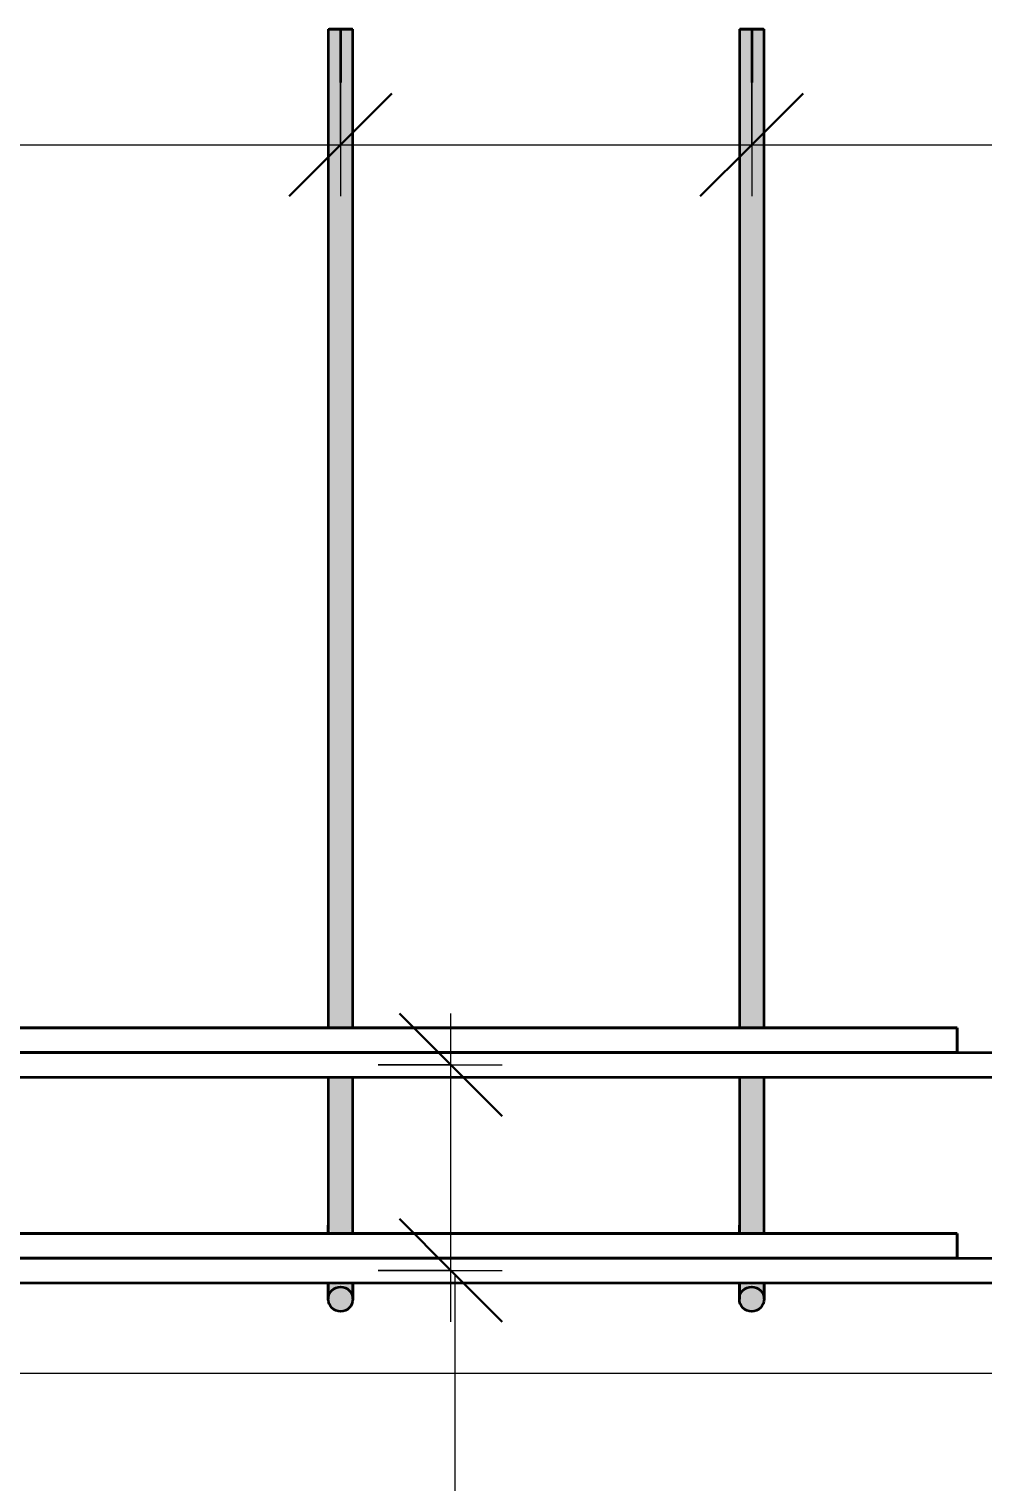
# Model space of a CAD drawing. Header units: millimetres. Extents: x -39709 to 12452, y -4989 to 80275.
# Drawn here: x 7010 to 7474, y 1797 to 2504 of the extents above; entities that cross this region are included whole.
import ezdxf

# ---------------------------------------------------------------- set-up
doc = ezdxf.new("R2010")
doc.units = ezdxf.units.MM
for name, color, linetype, lineweight in [('AA_Dim', 7, 'Continuous', 9), ('AA_Dim-25', 7, 'Continuous', 9), ('AA_Oformlenie', 7, 'Continuous', 9), ('AA_Vinoska', 7, 'Continuous', 9), ('AF_Stena_Опалубка', 253, 'Continuous', 20), ('KR_Armatura_Tonkie', 7, 'Continuous', 20)]:
    doc.layers.add(name, color=color, linetype=linetype, lineweight=lineweight)
doc.styles.add('ISOCPEUR_7', font='isocpeur.TTF', dxfattribs={"width": 0.8, "height": 62.5})
doc.dimstyles.new('10_Раскладка_арматуры_с_засечками', dxfattribs={"dimscale": 304.8, "dimtxt": 0.18, "dimasz": 0.164042, "dimexe": 0.082021, "dimexo": 0, "dimgap": 0, "dimtad": 1, "dimdec": 3, "dimrnd": 0.001, "dimdsep": 46, "dimtxsty": 'ISOCPEUR_7', "dimblk1": 'OBLIQUE', "dimblk2": 'OBLIQUE', "dimsah": 1, "dimcen": 0.09, "dimdle": 0.082021, "dimazin": 0, "dimtfac": 1, "dimtdec": 4, "dimtix": 1, "dimtmove": 0, "dimatfit": 3, "dimfxl": 1, "dimtvp": 1, "dimtolj": 1, "dimtzin": 0, "dimlwd": 18, "dimlwe": 18, "dimarcsym": 2})

# ---------------------------------------------------------------- blocks, each defined once
blk = doc.blocks.new('350_Стержень П торец СК-СГ _НесАрм_РабПлоск_ - 350_Стержень П торец СК-СГ _НесАрм_РабПлоск_-V34-Схема обрамления отверстия в стене 1200х1500')
at = {"layer": 'KR_Armatura_Tonkie', "lineweight": 35}
h = blk.add_hatch(color=256, dxfattribs=at)
h.paths.add_polyline_path([(77796.96, 1922), (77799.96, 1922), (77799.96, 1994), (77793.96, 1994), (77794.16, 1922), (77795.71, 1922)])
h.paths.add_polyline_path([(77796.96, 2018), (77799.96, 2018), (77799.96, 2503.86), (77793.96, 2503.86), (77794.16, 2018), (77795.92, 2018)])
h = blk.add_hatch(color=256, dxfattribs=at)
h.paths.add_polyline_path([(77801.51, 1922), (77805.96, 1922), (77805.75, 1994), (77799.96, 1994), (77799.96, 1922)])
h.paths.add_polyline_path([(77800.21, 2018), (77805.96, 2018), (77805.75, 2503.86), (77799.96, 2503.86), (77799.96, 2018)])
h = blk.add_hatch(color=256, dxfattribs=at)
h.paths.add_polyline_path([(77794.24, 1887.76), (77794.79, 1889.62), (77794.35, 1891.99), (77794.97, 1892.37), (77795.14, 1894), (77794.03, 1893.76), (77794.21, 1887.94)])
h.paths.add_polyline_path([(77795.65, 1890.16), (77795.94, 1890.42), (77797.08, 1891.25), (77799.41, 1891.93), (77799.96, 1892), (77799.96, 1892.3), (77799.58, 1892.47), (77795.55, 1894), (77795.65, 1890.19)])
h.paths.add_polyline_path([(77794.16, 1922), (77795.32, 1918), (77799.96, 1918), (77799.96, 1922), (77794.27, 1922)])
h.paths.add_polyline_path([(77795.09, 1918), (77793.96, 1922), (77794.47, 1918), (77794.76, 1918)])
h = blk.add_hatch(color=256, dxfattribs=at)
h.paths.add_polyline_path([(77805.96, 1886), (77805.53, 1889.24), (77805.46, 1888.25), (77805.79, 1887.26), (77805.96, 1886.01)])
h.paths.add_polyline_path([(77804.28, 1890.14), (77804.33, 1892.3), (77804.2, 1893.64), (77799.96, 1892), (77801.51, 1891.8), (77802.96, 1891.2), (77804.21, 1890.23)])
h.paths.add_polyline_path([(77802.96, 1918), (77804.73, 1918), (77805.15, 1922), (77799.96, 1922), (77799.96, 1918), (77801.85, 1918)])
h.paths.add_polyline_path([(77805.54, 1918), (77805.95, 1918), (77805.75, 1922), (77805.61, 1919.4)])
blk.add_hatch(color=256, dxfattribs=at).paths.add_polyline_path([(77799.96, 1880), (77801.51, 1880.2), (77802.96, 1880.8), (77804.2, 1881.76), (77805.15, 1883), (77805.75, 1884.45), (77805.96, 1886), (77805.75, 1887.55), (77805.15, 1889), (77804.2, 1890.24), (77802.96, 1891.2), (77801.51, 1891.8), (77799.96, 1892), (77798.4, 1891.8), (77796.96, 1891.2), (77795.71, 1890.24), (77794.76, 1889), (77794.16, 1887.55), (77793.96, 1886), (77794.16, 1884.45), (77794.98, 1882.71), (77795.71, 1881.76), (77797.08, 1880.75), (77798.4, 1880.2)])
at = {"layer": 'AA_Oformlenie'}
for start, end in [(90, 270), (270, 90)]:
    blk.add_arc((77799.96, 1886), 6, start, end, dxfattribs=at)
at = {"layer": 'KR_Armatura_Tonkie', "lineweight": 35}
for p, q in [((77793.96, 2503.86), (77793.96, 2018)), ((77793.96, 2503.86), (77799.96, 2503.86)), ((77796.96, 2503.86), (77794.16, 2503.86)), ((77794.16, 2503.86), (77796.96, 2503.86)), ((77796.96, 2503.86), (77794.16, 2503.86)), ((77799.96, 2503.86), (77797.08, 2503.86)), ((77797.08, 2503.86), (77799.96, 2503.86)), ((77799.96, 2503.86), (77797.08, 2503.86)), ((77799.96, 2503.86), (77805.75, 2503.86)), ((77805.75, 2503.86), (77799.96, 2503.86)), ((77799.96, 2503.86), (77805.96, 2503.86)), ((77805.75, 2503.86), (77799.96, 2503.86)), ((77799.96, 2503.86), (77799.96, 2477.88)), ((77799.96, 2503.86), (77799.96, 2477.88)), ((77805.96, 2018), (77805.96, 2503.86)), ((77793.96, 1994), (77793.96, 1922)), ((77805.96, 1922), (77805.96, 1994)), ((77793.96, 1918), (77793.96, 1922)), ((77793.96, 1922), (77793.96, 1918)), ((77805.96, 1918), (77805.96, 1922))]:
    blk.add_line(p, q, dxfattribs=at)
at = {"layer": 'KR_Armatura_Tonkie', "lineweight": 35, "flags": 128}
for points in [[(77793.96, 1886), (77793.96, 1887.96), (77793.96, 1893.63), (77793.96, 1894)], [(77793.96, 1894), (77793.96, 1891.82), (77793.96, 1887.07), (77793.96, 1886)], [(77805.96, 1894), (77805.96, 1891.82), (77805.96, 1887.07), (77805.96, 1886)], [(77805.96, 1886), (77805.96, 1887.96), (77805.96, 1893.63), (77805.96, 1894)]]:
    blk.add_lwpolyline(points, dxfattribs=at)
at = {"layer": 'KR_Armatura_Tonkie', "lineweight": 35}
blk.add_circle((77799.96, 1886), 6, dxfattribs=at)
blk = doc.blocks.new('350_Стержень П торец СК-СГ _НесАрм_РабПлоск_ - 350_Стержень П торец СК-СГ _НесАрм_РабПлоск_-V38-Схема обрамления отверстия в стене 1200х1500')
at = {"layer": 'KR_Armatura_Tonkie', "lineweight": 35}
h = blk.add_hatch(color=256, dxfattribs=at)
h.paths.add_polyline_path([(77593.96, 1922), (77599.96, 1922), (77599.96, 1994), (77593.96, 1994), (77593.96, 1956.08)])
h.paths.add_polyline_path([(77593.99, 2018), (77599.96, 2018), (77599.96, 2503.86), (77593.96, 2503.86), (77593.96, 2018)])
h = blk.add_hatch(color=256, dxfattribs=at)
h.paths.add_polyline_path([(77601.51, 1922), (77605.96, 1922), (77605.75, 1994), (77599.96, 1994), (77599.96, 1922)])
h.paths.add_polyline_path([(77600.21, 2018), (77605.96, 2018), (77605.75, 2503.86), (77599.96, 2503.86), (77599.96, 2018)])
h = blk.add_hatch(color=256, dxfattribs=at)
h.paths.add_polyline_path([(77594.24, 1887.76), (77594.79, 1889.62), (77594.42, 1891.96), (77594.97, 1892.37), (77595.14, 1894), (77594.03, 1893.76), (77594.21, 1887.94)])
h.paths.add_polyline_path([(77595.65, 1890.16), (77595.94, 1890.42), (77596.96, 1891.2), (77599.41, 1891.93), (77599.96, 1892), (77599.96, 1892.3), (77599.58, 1892.47), (77595.55, 1894), (77595.65, 1890.19)])
h.paths.add_polyline_path([(77596.96, 1918), (77599.96, 1918), (77599.96, 1922), (77594.16, 1922), (77595.32, 1918), (77596.19, 1918)])
h.paths.add_polyline_path([(77594.76, 1918), (77595.09, 1918), (77593.96, 1922), (77594.47, 1918)])
h = blk.add_hatch(color=256, dxfattribs=at)
h.paths.add_polyline_path([(77605.96, 1886), (77605.53, 1889.24), (77605.46, 1888.25), (77605.79, 1887.26), (77605.96, 1886.01)])
h.paths.add_polyline_path([(77604.28, 1890.14), (77604.33, 1892.3), (77604.2, 1893.64), (77599.96, 1892), (77601.51, 1891.8), (77602.96, 1891.2), (77604.21, 1890.23)])
h.paths.add_polyline_path([(77602.96, 1918), (77604.73, 1918), (77605.15, 1922), (77599.96, 1922), (77599.96, 1918), (77601.85, 1918)])
h.paths.add_polyline_path([(77605.54, 1918), (77605.95, 1918), (77605.75, 1922), (77605.61, 1919.4)])
blk.add_hatch(color=256, dxfattribs=at).paths.add_polyline_path([(77599.96, 1880), (77601.51, 1880.2), (77602.96, 1880.8), (77604.55, 1882.22), (77605.15, 1883), (77605.75, 1884.45), (77605.96, 1886), (77605.75, 1887.55), (77604.55, 1889.78), (77604.2, 1890.24), (77602.96, 1891.2), (77601.51, 1891.8), (77599.96, 1892), (77598.4, 1891.8), (77596.96, 1891.2), (77595.71, 1890.24), (77594.42, 1888.18), (77594.16, 1887.55), (77593.96, 1886), (77594.42, 1883.82), (77594.98, 1882.71), (77595.71, 1881.76), (77596.96, 1880.8), (77598.4, 1880.2)])
at = {"layer": 'AA_Oformlenie'}
for start, end in [(90, 270), (270, 90)]:
    blk.add_arc((77599.96, 1886), 6, start, end, dxfattribs=at)
at = {"layer": 'KR_Armatura_Tonkie', "lineweight": 35}
for p, q in [((77593.96, 2503.86), (77593.96, 2018)), ((77593.96, 2503.86), (77599.96, 2503.86)), ((77599.96, 2503.86), (77594.37, 2503.86)), ((77594.37, 2503.86), (77599.96, 2503.86)), ((77599.96, 2503.86), (77594.37, 2503.86)), ((77599.96, 2503.86), (77605.75, 2503.86)), ((77605.75, 2503.86), (77599.96, 2503.86)), ((77599.96, 2503.86), (77605.96, 2503.86)), ((77605.75, 2503.86), (77599.96, 2503.86)), ((77599.96, 2503.86), (77599.96, 2477.88)), ((77599.96, 2503.86), (77599.96, 2477.88)), ((77605.96, 2018), (77605.96, 2503.86)), ((77593.96, 1994), (77593.96, 1922)), ((77605.96, 1922), (77605.96, 1994)), ((77593.96, 1918), (77593.96, 1922)), ((77593.96, 1922), (77593.96, 1918)), ((77605.96, 1918), (77605.96, 1922))]:
    blk.add_line(p, q, dxfattribs=at)
at = {"layer": 'KR_Armatura_Tonkie', "lineweight": 35, "flags": 128}
for points in [[(77593.96, 1886), (77593.96, 1887.96), (77593.96, 1893.63), (77593.96, 1894)], [(77593.96, 1894), (77593.96, 1891.82), (77593.96, 1887.07), (77593.96, 1886)], [(77605.96, 1894), (77605.96, 1891.82), (77605.96, 1887.07), (77605.96, 1886)], [(77605.96, 1886), (77605.96, 1887.96), (77605.96, 1893.63), (77605.96, 1894)]]:
    blk.add_lwpolyline(points, dxfattribs=at)
at = {"layer": 'KR_Armatura_Tonkie', "lineweight": 35}
blk.add_circle((77599.96, 1886), 6, dxfattribs=at)
blk = doc.blocks.new('350_Стержень П торец СК-СГ _НесАрм_РабПлоск_ - 350_Стержень П торец СК-СГ _НесАрм_РабПлоск_-V53-Схема обрамления отверстия в стене 1200х1500')
at = {"layer": 'KR_Armatura_Tonkie', "lineweight": 35}
h = blk.add_hatch(color=256, dxfattribs=at)
h.paths.add_polyline_path([(77594.16, 1922), (77599.96, 1922), (77599.96, 1994), (77593.96, 1994), (77593.96, 1922)])
h.paths.add_polyline_path([(77593.99, 2018), (77599.96, 2018), (77599.96, 2503.86), (77593.96, 2503.86), (77593.96, 2018)])
h = blk.add_hatch(color=256, dxfattribs=at)
h.paths.add_polyline_path([(77599.96, 1922), (77605.96, 1922), (77605.75, 1994), (77599.96, 1994), (77599.96, 1931.63)])
h.paths.add_polyline_path([(77600.21, 2018), (77605.96, 2018), (77605.75, 2503.86), (77599.96, 2503.86), (77599.96, 2018)])
h = blk.add_hatch(color=256, dxfattribs=at)
h.paths.add_polyline_path([(77594.87, 1889.15), (77595.64, 1890.51), (77595.58, 1892.3), (77595.4, 1894), (77594.87, 1892.29), (77594.39, 1891.8), (77594.84, 1889.31)])
h.paths.add_polyline_path([(77599.96, 1892.3), (77599.96, 1894), (77596.17, 1894), (77599.74, 1892.57)])
h.paths.add_polyline_path([(77594.16, 1922), (77595.33, 1918), (77599.96, 1918), (77599.96, 1922), (77594.27, 1922)])
h.paths.add_polyline_path([(77593.96, 1922), (77594.16, 1918), (77594.33, 1918), (77594.16, 1919.84)])
h.paths.add_polyline_path([(77594.47, 1918), (77595.09, 1918), (77593.96, 1922), (77594.42, 1918)])
h = blk.add_hatch(color=256, dxfattribs=at)
h.paths.add_polyline_path([(77594.08, 1888.64), (77594.05, 1891.48), (77594.07, 1888.66)])
h.paths.add_polyline_path([(77593.96, 1918), (77594.01, 1918), (77593.96, 1922)])
h = blk.add_hatch(color=256, dxfattribs=at)
h.paths.add_polyline_path([(77605.4, 1888.4), (77605.94, 1891.94), (77605.92, 1894), (77604.46, 1894), (77604.28, 1891.1), (77604.41, 1889.96), (77605.15, 1889)])
h.paths.add_polyline_path([(77599.96, 1892.3), (77604.36, 1893.69), (77604.07, 1894), (77599.96, 1894)])
h.paths.add_polyline_path([(77601.85, 1918), (77602.96, 1922), (77599.96, 1922), (77599.96, 1918), (77600.94, 1918)])
h.paths.add_polyline_path([(77605.54, 1918), (77605.75, 1922), (77605.15, 1922), (77604.8, 1918), (77605.43, 1918)])
blk.add_hatch(color=256, dxfattribs=at).paths.add_polyline_path([(77599.96, 1880), (77601.51, 1880.2), (77602.96, 1880.8), (77604.55, 1882.22), (77605.15, 1883), (77605.75, 1884.45), (77605.96, 1886), (77605.75, 1887.55), (77604.55, 1889.78), (77604.2, 1890.24), (77602.96, 1891.2), (77601.51, 1891.8), (77599.96, 1892), (77598.4, 1891.8), (77596.96, 1891.2), (77595.71, 1890.24), (77594.42, 1888.18), (77594.16, 1887.55), (77593.96, 1886), (77594.42, 1883.82), (77594.98, 1882.71), (77595.71, 1881.76), (77596.96, 1880.8), (77598.4, 1880.2)])
at = {"layer": 'AA_Oformlenie'}
for start, end in [(90, 270), (270, 90)]:
    blk.add_arc((77599.96, 1886), 6, start, end, dxfattribs=at)
at = {"layer": 'KR_Armatura_Tonkie', "lineweight": 35}
for p, q in [((77593.96, 2503.86), (77593.96, 2018)), ((77593.96, 2503.86), (77599.96, 2503.86)), ((77599.96, 2503.86), (77594.37, 2503.86)), ((77599.96, 2503.86), (77594.37, 2503.86)), ((77594.37, 2503.86), (77599.96, 2503.86)), ((77599.96, 2503.86), (77605.96, 2503.86)), ((77605.75, 2503.86), (77599.96, 2503.86)), ((77599.96, 2503.86), (77605.75, 2503.86)), ((77605.75, 2503.86), (77599.96, 2503.86)), ((77599.96, 2503.86), (77599.96, 2477.88)), ((77599.96, 2503.86), (77599.96, 2477.88)), ((77605.96, 2018), (77605.96, 2503.86)), ((77593.96, 1994), (77593.96, 1922)), ((77605.96, 1922), (77605.96, 1994)), ((77593.96, 1922), (77593.96, 1918)), ((77593.96, 1918), (77593.96, 1922)), ((77605.96, 1918), (77605.96, 1922))]:
    blk.add_line(p, q, dxfattribs=at)
at = {"layer": 'KR_Armatura_Tonkie', "lineweight": 35, "flags": 128}
for points in [[(77593.96, 1894), (77593.96, 1891.82), (77593.96, 1887.07), (77593.96, 1886)], [(77593.96, 1886), (77593.96, 1887.96), (77593.96, 1893.63), (77593.96, 1894)], [(77605.96, 1886), (77605.96, 1887.96), (77605.96, 1893.63), (77605.96, 1894)], [(77605.96, 1894), (77605.96, 1891.82), (77605.96, 1887.07), (77605.96, 1886)]]:
    blk.add_lwpolyline(points, dxfattribs=at)
at = {"layer": 'KR_Armatura_Tonkie', "lineweight": 35}
blk.add_circle((77599.96, 1886), 6, dxfattribs=at)
blk = doc.blocks.new('350_Стержень П торец СК-СГ _НесАрм_РабПлоск_ - 350_Стержень П торец СК-СГ _НесАрм_РабПлоск_-V54-Схема обрамления отверстия в стене 1200х1500')
at = {"layer": 'KR_Armatura_Tonkie', "lineweight": 35}
h = blk.add_hatch(color=256, dxfattribs=at)
h.paths.add_polyline_path([(77796.96, 1922), (77799.96, 1922), (77799.96, 1994), (77793.96, 1994), (77794.16, 1922), (77795.71, 1922)])
h.paths.add_polyline_path([(77796.96, 2018), (77799.96, 2018), (77799.96, 2503.86), (77793.96, 2503.86), (77794.16, 2018), (77795.92, 2018)])
h = blk.add_hatch(color=256, dxfattribs=at)
h.paths.add_polyline_path([(77799.96, 1922), (77805.96, 1922), (77805.75, 1994), (77799.96, 1994), (77799.96, 1931.63)])
h.paths.add_polyline_path([(77799.96, 2018), (77805.96, 2018), (77805.75, 2503.86), (77799.96, 2503.86), (77799.96, 2029.45)])
h = blk.add_hatch(color=256, dxfattribs=at)
h.paths.add_polyline_path([(77794.87, 1889.15), (77795.64, 1890.51), (77795.59, 1891.8), (77795.4, 1894), (77794.87, 1892.29), (77794.39, 1891.8), (77794.84, 1889.31)])
h.paths.add_polyline_path([(77799.96, 1892.3), (77799.96, 1894), (77796.17, 1894), (77799.74, 1892.57)])
h.paths.add_polyline_path([(77794.16, 1922), (77795.33, 1918), (77799.96, 1918), (77799.96, 1922), (77794.27, 1922)])
h.paths.add_polyline_path([(77794.76, 1918), (77795.09, 1918), (77793.96, 1922), (77794.16, 1918), (77794.33, 1918), (77794.47, 1918)])
h = blk.add_hatch(color=256, dxfattribs=at)
h.paths.add_polyline_path([(77794.08, 1888.64), (77794.05, 1891.48), (77794.07, 1888.66)])
h.paths.add_polyline_path([(77793.96, 1918), (77794.01, 1918), (77793.96, 1919.4)])
h = blk.add_hatch(color=256, dxfattribs=at)
h.paths.add_polyline_path([(77805.4, 1888.4), (77805.94, 1891.94), (77805.92, 1894), (77804.46, 1894), (77804.28, 1891.1), (77804.41, 1889.96), (77805.15, 1889)])
h.paths.add_polyline_path([(77799.96, 1892.3), (77804.36, 1893.69), (77804.07, 1894), (77799.96, 1894)])
h.paths.add_polyline_path([(77801.85, 1918), (77802.96, 1922), (77799.96, 1922), (77799.96, 1918), (77800.94, 1918)])
h.paths.add_polyline_path([(77805.54, 1918), (77805.75, 1922), (77805.15, 1922), (77804.8, 1918), (77805.43, 1918)])
blk.add_hatch(color=256, dxfattribs=at).paths.add_polyline_path([(77799.96, 1880), (77801.51, 1880.2), (77802.96, 1880.8), (77804.2, 1881.76), (77805.15, 1883), (77805.75, 1884.45), (77805.96, 1886), (77805.75, 1887.55), (77805.15, 1889), (77804.2, 1890.24), (77802.96, 1891.2), (77801.51, 1891.8), (77799.96, 1892), (77798.4, 1891.8), (77796.96, 1891.2), (77795.71, 1890.24), (77794.76, 1889), (77794.16, 1887.55), (77793.96, 1886), (77794.16, 1884.45), (77794.98, 1882.71), (77795.71, 1881.76), (77797.08, 1880.75), (77798.4, 1880.2)])
at = {"layer": 'AA_Oformlenie'}
for start, end in [(90, 270), (270, 90)]:
    blk.add_arc((77799.96, 1886), 6, start, end, dxfattribs=at)
at = {"layer": 'KR_Armatura_Tonkie', "lineweight": 35}
for p, q in [((77793.96, 2503.86), (77793.96, 2018)), ((77793.96, 2503.86), (77799.96, 2503.86)), ((77796.96, 2503.86), (77794.16, 2503.86)), ((77796.96, 2503.86), (77794.16, 2503.86)), ((77794.16, 2503.86), (77796.96, 2503.86)), ((77799.96, 2503.86), (77797.08, 2503.86)), ((77799.96, 2503.86), (77797.08, 2503.86)), ((77797.08, 2503.86), (77799.96, 2503.86)), ((77799.96, 2503.86), (77805.96, 2503.86)), ((77805.75, 2503.86), (77799.96, 2503.86)), ((77799.96, 2503.86), (77805.75, 2503.86)), ((77805.75, 2503.86), (77799.96, 2503.86)), ((77799.96, 2503.86), (77799.96, 2477.88)), ((77799.96, 2503.86), (77799.96, 2477.88)), ((77805.96, 2018), (77805.96, 2503.86)), ((77793.96, 1994), (77793.96, 1922)), ((77805.96, 1922), (77805.96, 1994)), ((77793.96, 1922), (77793.96, 1918)), ((77793.96, 1918), (77793.96, 1922)), ((77805.96, 1918), (77805.96, 1922))]:
    blk.add_line(p, q, dxfattribs=at)
at = {"layer": 'KR_Armatura_Tonkie', "lineweight": 35, "flags": 128}
for points in [[(77793.96, 1894), (77793.96, 1891.82), (77793.96, 1887.07), (77793.96, 1886)], [(77793.96, 1886), (77793.96, 1887.96), (77793.96, 1893.63), (77793.96, 1894)], [(77805.96, 1886), (77805.96, 1887.96), (77805.96, 1893.63), (77805.96, 1894)], [(77805.96, 1894), (77805.96, 1891.82), (77805.96, 1887.07), (77805.96, 1886)]]:
    blk.add_lwpolyline(points, dxfattribs=at)
at = {"layer": 'KR_Armatura_Tonkie', "lineweight": 35}
blk.add_circle((77799.96, 1886), 6, dxfattribs=at)
blk = doc.blocks.new('DIMBLOCK157-Схема обрамления отверстия в стене 1200х1500')
at = {"layer": 'AA_Dim-25', "lineweight": 18}
for p, q in [((6961.86, 2482.84), (6961.86, 2422.49)), ((6961.86, 2447.49), (6961.86, 2482.84)), ((7161.86, 2482.84), (7161.86, 2422.49)), ((7161.86, 2447.49), (7161.86, 2482.84)), ((6936.86, 2447.49), (7161.86, 2447.49))]:
    blk.add_line(p, q, dxfattribs=at)
at = {"layer": 'AA_Dim-25', "lineweight": 30}
for p, q in [((6961.86, 2447.49), (6986.86, 2472.49)), ((7161.86, 2447.49), (7186.86, 2472.49)), ((6961.86, 2447.49), (6936.86, 2422.49)), ((7161.86, 2447.49), (7136.86, 2422.49))]:
    blk.add_line(p, q, dxfattribs=at)
blk = doc.blocks.new('_Oblique')
at = {"color": 0, "linetype": 'ByBlock', "lineweight": -2}
blk.add_line((-0.5, -0.5), (0.5, 0.5), dxfattribs=at)
blk = doc.blocks.new('DIMBLOCK158-Схема обрамления отверстия в стене 1200х1500')
at = {"layer": 'AA_Dim-25', "lineweight": 18}
for p, q in [((7161.86, 2482.84), (7161.86, 2422.49)), ((7161.86, 2447.49), (7161.86, 2482.84)), ((7361.86, 2482.84), (7361.86, 2422.49)), ((7361.86, 2447.49), (7361.86, 2482.84)), ((7161.86, 2447.49), (7361.86, 2447.49))]:
    blk.add_line(p, q, dxfattribs=at)
at = {"layer": 'AA_Dim-25', "lineweight": 30}
for p, q in [((7161.86, 2447.49), (7186.86, 2472.49)), ((7361.86, 2447.49), (7386.86, 2472.49)), ((7161.86, 2447.49), (7136.86, 2422.49)), ((7361.86, 2447.49), (7336.86, 2422.49))]:
    blk.add_line(p, q, dxfattribs=at)
blk = doc.blocks.new('DIMBLOCK159-Схема обрамления отверстия в стене 1200х1500')
at = {"layer": 'AA_Dim-25', "lineweight": 18}
for p, q in [((7361.86, 2482.84), (7361.86, 2422.49)), ((7361.86, 2447.49), (7361.86, 2482.84)), ((7561.86, 2482.84), (7561.86, 2422.49)), ((7561.86, 2447.49), (7561.86, 2482.84)), ((7361.86, 2447.49), (7561.86, 2447.49))]:
    blk.add_line(p, q, dxfattribs=at)
at = {"layer": 'AA_Dim-25', "lineweight": 30}
for p, q in [((7361.86, 2447.49), (7386.86, 2472.49)), ((7561.86, 2447.49), (7586.86, 2472.49)), ((7361.86, 2447.49), (7336.86, 2422.49)), ((7561.86, 2447.49), (7536.86, 2422.49))]:
    blk.add_line(p, q, dxfattribs=at)
blk = doc.blocks.new('DIMBLOCK167-Схема обрамления отверстия в стене 1200х1500')
at = {"layer": 'AA_Dim-25', "lineweight": 30}
for p, q in [((7215.54, 2000), (7190.54, 2025)), ((7215.54, 2000), (7240.54, 1975)), ((7215.54, 1900), (7190.54, 1925)), ((7215.54, 1900), (7240.54, 1875))]:
    blk.add_line(p, q, dxfattribs=at)
at = {"layer": 'AA_Dim-25', "lineweight": 18}
for p, q in [((7215.54, 1875), (7215.54, 2025)), ((7180.18, 2000), (7240.54, 2000)), ((7215.54, 2000), (7180.18, 2000)), ((7180.18, 1900), (7240.54, 1900)), ((7215.54, 1900), (7180.18, 1900))]:
    blk.add_line(p, q, dxfattribs=at)

msp = doc.modelspace()

# ---------------------------------------------------------------- linework, layer by layer
at = {"layer": 'AA_Vinoska'}
msp.add_line((7217.4469, 1898.2944), (7217.4469, 1572.7807), dxfattribs=at)
at = {"layer": 'AF_Stena_Опалубка'}
msp.add_line((6861.858, 1850), (8061.858, 1850), dxfattribs=at)
at = {"layer": 'KR_Armatura_Tonkie', "lineweight": 35}
for p, q in [((7461.858, 2018), (6807.858, 2018)), ((6807.858, 2018), (7461.858, 2018)), ((7461.858, 2018), (7461.858, 2006)), ((7461.858, 2006), (7461.858, 2018)), ((6807.858, 2006), (8115.858, 2006)), ((6807.858, 2006), (8115.858, 2006)), ((7461.858, 2006), (6807.858, 2006)), ((6807.858, 2006), (7461.858, 2006)), ((6807.858, 1994), (8115.858, 1994)), ((6807.858, 1994), (8115.858, 1994)), ((7461.858, 1918), (6807.858, 1918)), ((6807.858, 1918), (7461.858, 1918)), ((7461.858, 1918), (7461.858, 1906)), ((7461.858, 1906), (7461.858, 1918)), ((6807.858, 1906), (8115.858, 1906)), ((6807.858, 1906), (8115.858, 1906)), ((7461.858, 1906), (6807.858, 1906)), ((6807.858, 1906), (7461.858, 1906)), ((6807.858, 1894), (8115.858, 1894)), ((6807.858, 1894), (8115.858, 1894))]:
    msp.add_line(p, q, dxfattribs=at)

# ---------------------------------------------------------------- block references
for name in ['350_Стержень П торец СК-СГ _НесАрм_РабПлоск_ - 350_Стержень П торец СК-СГ _НесАрм_РабПлоск_-V38-Схема обрамления отверстия в стене 1200х1500', '350_Стержень П торец СК-СГ _НесАрм_РабПлоск_ - 350_Стержень П торец СК-СГ _НесАрм_РабПлоск_-V53-Схема обрамления отверстия в стене 1200х1500', '350_Стержень П торец СК-СГ _НесАрм_РабПлоск_ - 350_Стержень П торец СК-СГ _НесАрм_РабПлоск_-V34-Схема обрамления отверстия в стене 1200х1500', '350_Стержень П торец СК-СГ _НесАрм_РабПлоск_ - 350_Стержень П торец СК-СГ _НесАрм_РабПлоск_-V54-Схема обрамления отверстия в стене 1200х1500']:
    msp.add_blockref(name, (-70438.0983, 0), dxfattribs=at)

# ---------------------------------------------------------------- dimensions: what is measured, and where the dimension line sits
at = {"layer": 'AA_Dim', "lineweight": 18}
for base, p1, p2, picture, middle in [((7161.858, 2447.4881), (6961.858, 2482.8434), (7161.858, 2482.8434), 'DIMBLOCK157-Схема обрамления отверстия в стене 1200х1500', (7061.858, 2478.7381)), ((7361.858, 2447.4881), (7161.858, 2482.8434), (7361.858, 2482.8434), 'DIMBLOCK158-Схема обрамления отверстия в стене 1200х1500', (7261.858, 2478.7381)), ((7561.858, 2447.4881), (7361.858, 2482.8434), (7561.858, 2482.8434), 'DIMBLOCK159-Схема обрамления отверстия в стене 1200х1500', (7461.858, 2478.7381))]:
    dim = msp.add_linear_dim(base=base, p1=p1, p2=p2, dimstyle='10_Раскладка_арматуры_с_засечками', override={"dimpost": '<>', "dimfxl": 200}, dxfattribs=at)
    dim.commit()
    dim.dimension.update_dxf_attribs({"geometry": picture, "text_midpoint": middle})
dim = msp.add_linear_dim(base=(7215.5386, 2000), p1=(7180.1833, 1900), p2=(7180.1833, 2000), angle=90, dimstyle='10_Раскладка_арматуры_с_засечками', override={"dimpost": '<>', "dimfxl": 100}, dxfattribs=at)
dim.commit()
dim.dimension.update_dxf_attribs({"geometry": 'DIMBLOCK167-Схема обрамления отверстия в стене 1200х1500', "text_midpoint": (7184.2886, 1950)})

doc.saveas('drawing.dxf')
